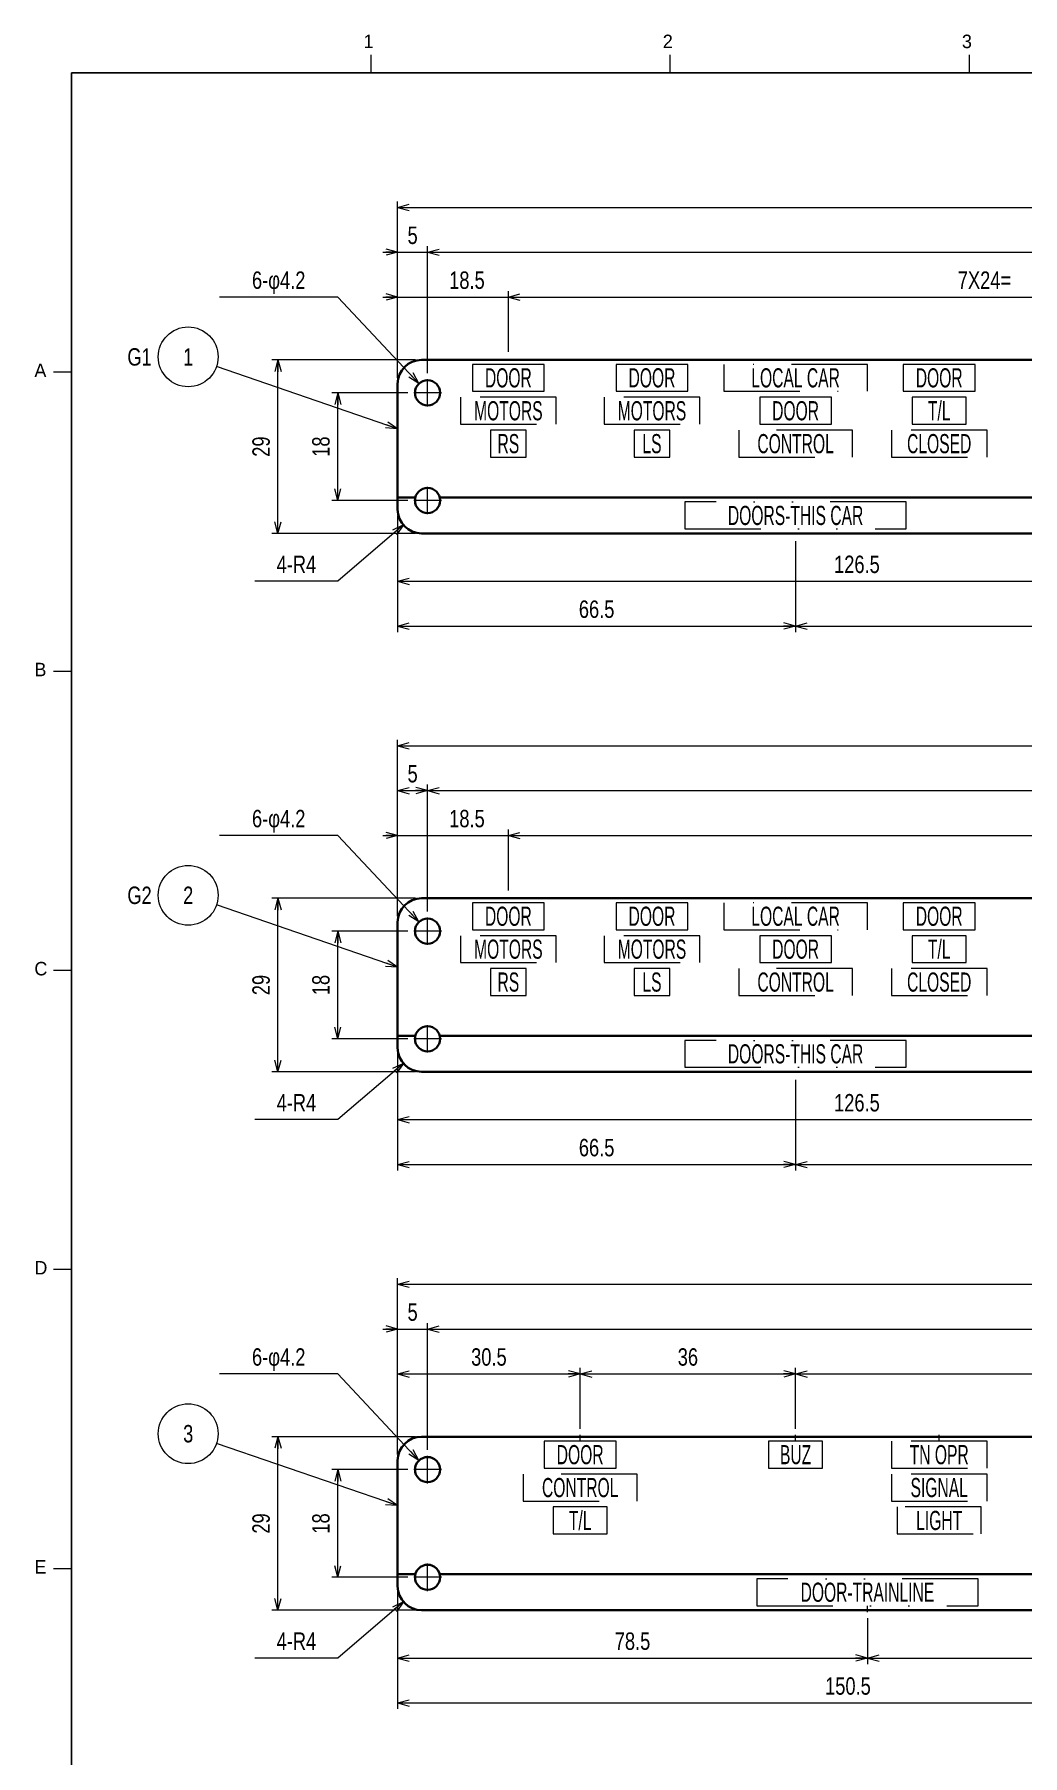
# Model space of a CAD drawing. Header units: millimetres. Extents: x 10 to 832, y 7 to 590.
# Drawn here: x 29.3 to 194.4, y 302.7 to 590.4 of the extents above; entities that cross this region are included whole.
import ezdxf
from ezdxf.enums import TextEntityAlignment as Align

# ---------------------------------------------------------------- set-up
doc = ezdxf.new("R2010")
doc.units = ezdxf.units.MM
doc.linetypes.add('DASHDOT', pattern=[25.3, 12.7, -6.3, 0, -6.3])
doc.linetypes.add('DIVIDE', pattern=[31.6, 12.7, -6.3, 0, -6.3, 0, -6.3])
for name, color, linetype in [('GR1_03', 7, 'Continuous'), ('GR1_08', 7, 'Continuous'), ('GR1_15', 7, 'Continuous'), ('GR1_16', 7, 'Continuous'), ('図面枠B6M', 7, 'Continuous')]:
    doc.layers.add(name, color=color, linetype=linetype)
doc.styles.add('HG丸ｺﾞｼｯｸM-PRO', font='')
doc.styles.get('HG丸ｺﾞｼｯｸM-PRO').set_extended_font_data('HG丸ｺﾞｼｯｸM-PRO')

# ---------------------------------------------------------------- blocks, each defined once
blk = doc.blocks.new('BLKF023')
at = {"layer": '図面枠B6M', "color": 4, "linetype": 'Continuous', "lineweight": 13}
for p, q in [((85.5, 587), (85.5, 584)), ((135.5, 587), (135.5, 584)), ((185.5, 587), (185.5, 584)), ((32.5, 534), (35.5, 534)), ((32.5, 484), (35.5, 484)), ((32.5, 434), (35.5, 434)), ((32.5, 384), (35.5, 384)), ((32.5, 334), (35.5, 334))]:
    blk.add_line(p, q, dxfattribs=at)
at = {"layer": '図面枠B6M', "color": 2, "linetype": 'Continuous', "lineweight": 25}
for q in [(35.5, 15), (831.5, 584)]:
    blk.add_line((35.5, 584), q, dxfattribs=at)
at = {"layer": '図面枠B6M', "color": 4, "linetype": 'Continuous', "lineweight": 13, "style": 'HG丸ｺﾞｼｯｸM-PRO'}
for s, width, p in [('1', 1.003994, (84.29, 587.45)), ('2', 1.003994, (134.3, 587.45)), ('3', 1.003994, (184.29, 587.45)), ('A', 1.002405, (29.29, 532.45)), ('B', 1.004704, (29.29, 482.45)), ('C', 1.001214, (29.29, 432.45)), ('D', 1.002334, (29.29, 382.45)), ('E', 1.001589, (29.29, 332.45))]:
    blk.add_text(s, height=2.25, dxfattribs=dict(at, width=width)).set_placement(p, align=Align.BOTTOM_LEFT)
blk = doc.blocks.new('FXTIP_ARROW_S')
at = {"color": 0, "linetype": 'Continuous', "lineweight": -2}
for q in [(-1, 0), (-0.97, 0.26), (-0.97, -0.26)]:
    blk.add_line((0, 0), q, dxfattribs=at)
blk = doc.blocks.new('FXTIP_ARROW_E')
at = {"color": 0, "linetype": 'Continuous', "lineweight": -2}
for q in [(-1, 0), (-0.97, 0.26), (-0.97, -0.26)]:
    blk.add_line((0, 0), q, dxfattribs=at)
blk = doc.blocks.new('BLKF029')
at = {"layer": 'GR1_03', "color": 4, "linetype": 'DIVIDE', "lineweight": 13}
for p, q in [((126.5, 355.26), (114.5, 355.26)), ((114.5, 355.26), (114.5, 350.76)), ((126.5, 350.76), (126.5, 355.26)), ((114.5, 350.76), (126.5, 350.76))]:
    blk.add_line(p, q, dxfattribs=at)
blk = doc.blocks.new('BLKF030')
at = {"layer": 'GR1_03', "color": 4, "linetype": 'DIVIDE', "lineweight": 13}
for p, q in [((161, 355.26), (152, 355.26)), ((152, 355.26), (152, 350.76)), ((161, 350.76), (161, 355.26)), ((152, 350.76), (161, 350.76))]:
    blk.add_line(p, q, dxfattribs=at)
blk = doc.blocks.new('BLKF036')
at = {"layer": 'GR1_03', "color": 4, "linetype": 'DIVIDE', "lineweight": 13}
for p, q in [((188.5, 355.26), (172.5, 355.26)), ((172.5, 355.26), (172.5, 350.76)), ((188.5, 350.76), (188.5, 355.26)), ((172.5, 350.76), (188.5, 350.76))]:
    blk.add_line(p, q, dxfattribs=at)
blk = doc.blocks.new('BLKF037')
at = {"layer": 'GR1_03', "color": 4, "linetype": 'DIVIDE', "lineweight": 13}
for p, q in [((188.5, 349.76), (172.5, 349.76)), ((172.5, 349.76), (172.5, 345.26)), ((188.5, 345.26), (188.5, 349.76)), ((172.5, 345.26), (188.5, 345.26))]:
    blk.add_line(p, q, dxfattribs=at)
blk = doc.blocks.new('BLKF045')
at = {"layer": 'GR1_03', "color": 4, "linetype": 'DIVIDE', "lineweight": 13}
for p, q in [((187.5, 344.26), (173.5, 344.26)), ((173.5, 344.26), (173.5, 339.76)), ((187.5, 339.76), (187.5, 344.26)), ((173.5, 339.76), (187.5, 339.76))]:
    blk.add_line(p, q, dxfattribs=at)
blk = doc.blocks.new('BLKF046')
at = {"layer": 'GR1_03', "color": 4, "linetype": 'DIVIDE', "lineweight": 13}
for p, q in [((125, 344.26), (116, 344.26)), ((116, 344.26), (116, 339.76)), ((125, 339.76), (125, 344.26)), ((116, 339.76), (125, 339.76))]:
    blk.add_line(p, q, dxfattribs=at)
blk = doc.blocks.new('BLKF047')
at = {"layer": 'GR1_03', "color": 4, "linetype": 'DIVIDE', "lineweight": 13}
for p, q in [((130, 349.76), (111, 349.76)), ((111, 349.76), (111, 345.26)), ((130, 345.26), (130, 349.76)), ((111, 345.26), (130, 345.26))]:
    blk.add_line(p, q, dxfattribs=at)
blk = doc.blocks.new('BLKF065')
at = {"layer": 'GR1_03', "color": 4, "linetype": 'DIVIDE', "lineweight": 13}
for p, q in [((187, 332.26), (150, 332.26)), ((150, 332.26), (150, 327.76)), ((187, 327.76), (187, 332.26)), ((150, 327.76), (187, 327.76))]:
    blk.add_line(p, q, dxfattribs=at)
blk = doc.blocks.new('BLKF179')
at = {"layer": 'GR1_03', "color": 4, "linetype": 'DIVIDE', "lineweight": 13}
for p, q in [((114.5, 445.26), (102.5, 445.26)), ((102.5, 445.26), (102.5, 440.76)), ((114.5, 440.76), (114.5, 445.26)), ((102.5, 440.76), (114.5, 440.76))]:
    blk.add_line(p, q, dxfattribs=at)
blk = doc.blocks.new('BLKF180')
at = {"layer": 'GR1_03', "color": 4, "linetype": 'DIVIDE', "lineweight": 13}
for p, q in [((116.5, 439.76), (100.5, 439.76)), ((100.5, 439.76), (100.5, 435.26)), ((116.5, 435.26), (116.5, 439.76)), ((100.5, 435.26), (116.5, 435.26))]:
    blk.add_line(p, q, dxfattribs=at)
blk = doc.blocks.new('BLKF181')
at = {"layer": 'GR1_03', "color": 4, "linetype": 'DIVIDE', "lineweight": 13}
for p, q in [((111.5, 434.26), (105.5, 434.26)), ((105.5, 434.26), (105.5, 429.76)), ((111.5, 429.76), (111.5, 434.26)), ((105.5, 429.76), (111.5, 429.76))]:
    blk.add_line(p, q, dxfattribs=at)
blk = doc.blocks.new('BLKF182')
at = {"layer": 'GR1_03', "color": 4, "linetype": 'DIVIDE', "lineweight": 13}
for p, q in [((168.5, 445.26), (144.5, 445.26)), ((144.5, 445.26), (144.5, 440.76)), ((168.5, 440.76), (168.5, 445.26)), ((144.5, 440.76), (168.5, 440.76))]:
    blk.add_line(p, q, dxfattribs=at)
blk = doc.blocks.new('BLKF183')
at = {"layer": 'GR1_03', "color": 4, "linetype": 'DIVIDE', "lineweight": 13}
for p, q in [((166, 434.26), (147, 434.26)), ((147, 434.26), (147, 429.76)), ((166, 429.76), (166, 434.26)), ((147, 429.76), (166, 429.76))]:
    blk.add_line(p, q, dxfattribs=at)
blk = doc.blocks.new('BLKF184')
at = {"layer": 'GR1_03', "color": 4, "linetype": 'DIVIDE', "lineweight": 13}
for p, q in [((138.5, 445.26), (126.5, 445.26)), ((126.5, 445.26), (126.5, 440.76)), ((138.5, 440.76), (138.5, 445.26)), ((126.5, 440.76), (138.5, 440.76))]:
    blk.add_line(p, q, dxfattribs=at)
blk = doc.blocks.new('BLKF185')
at = {"layer": 'GR1_03', "color": 4, "linetype": 'DIVIDE', "lineweight": 13}
for p, q in [((162.5, 439.76), (150.5, 439.76)), ((150.5, 439.76), (150.5, 435.26)), ((162.5, 435.26), (162.5, 439.76)), ((150.5, 435.26), (162.5, 435.26))]:
    blk.add_line(p, q, dxfattribs=at)
blk = doc.blocks.new('BLKF186')
at = {"layer": 'GR1_03', "color": 4, "linetype": 'DIVIDE', "lineweight": 13}
for p, q in [((186.5, 445.26), (174.5, 445.26)), ((174.5, 445.26), (174.5, 440.76)), ((186.5, 440.76), (186.5, 445.26)), ((174.5, 440.76), (186.5, 440.76))]:
    blk.add_line(p, q, dxfattribs=at)
blk = doc.blocks.new('BLKF189')
at = {"layer": 'GR1_03', "color": 4, "linetype": 'DIVIDE', "lineweight": 13}
for p, q in [((135.5, 434.26), (129.5, 434.26)), ((129.5, 434.26), (129.5, 429.76)), ((135.5, 429.76), (135.5, 434.26)), ((129.5, 429.76), (135.5, 429.76))]:
    blk.add_line(p, q, dxfattribs=at)
blk = doc.blocks.new('BLKF190')
at = {"layer": 'GR1_03', "color": 4, "linetype": 'DIVIDE', "lineweight": 13}
for p, q in [((140.5, 439.76), (124.5, 439.76)), ((124.5, 439.76), (124.5, 435.26)), ((140.5, 435.26), (140.5, 439.76)), ((124.5, 435.26), (140.5, 435.26))]:
    blk.add_line(p, q, dxfattribs=at)
blk = doc.blocks.new('BLKF191')
at = {"layer": 'GR1_03', "color": 4, "linetype": 'DIVIDE', "lineweight": 13}
for p, q in [((188.5, 434.26), (172.5, 434.26)), ((172.5, 434.26), (172.5, 429.76)), ((188.5, 429.76), (188.5, 434.26)), ((172.5, 429.76), (188.5, 429.76))]:
    blk.add_line(p, q, dxfattribs=at)
blk = doc.blocks.new('BLKF196')
at = {"layer": 'GR1_03', "color": 4, "linetype": 'DIVIDE', "lineweight": 13}
for p, q in [((185, 439.76), (176, 439.76)), ((176, 439.76), (176, 435.26)), ((185, 435.26), (185, 439.76)), ((176, 435.26), (185, 435.26))]:
    blk.add_line(p, q, dxfattribs=at)
blk = doc.blocks.new('BLKF231')
at = {"layer": 'GR1_03', "color": 4, "linetype": 'DIVIDE', "lineweight": 13}
for p, q in [((175, 422.26), (138, 422.26)), ((138, 422.26), (138, 417.76)), ((175, 417.76), (175, 422.26)), ((138, 417.76), (175, 417.76))]:
    blk.add_line(p, q, dxfattribs=at)
blk = doc.blocks.new('BLKF237')
at = {"layer": 'GR1_03', "color": 4, "linetype": 'DIVIDE', "lineweight": 13}
for p, q in [((114.5, 535.26), (102.5, 535.26)), ((102.5, 535.26), (102.5, 530.76)), ((114.5, 530.76), (114.5, 535.26)), ((102.5, 530.76), (114.5, 530.76))]:
    blk.add_line(p, q, dxfattribs=at)
blk = doc.blocks.new('BLKF238')
at = {"layer": 'GR1_03', "color": 4, "linetype": 'DIVIDE', "lineweight": 13}
for p, q in [((116.5, 529.76), (100.5, 529.76)), ((100.5, 529.76), (100.5, 525.26)), ((116.5, 525.26), (116.5, 529.76)), ((100.5, 525.26), (116.5, 525.26))]:
    blk.add_line(p, q, dxfattribs=at)
blk = doc.blocks.new('BLKF239')
at = {"layer": 'GR1_03', "color": 4, "linetype": 'DIVIDE', "lineweight": 13}
for p, q in [((111.5, 524.26), (105.5, 524.26)), ((105.5, 524.26), (105.5, 519.76)), ((111.5, 519.76), (111.5, 524.26)), ((105.5, 519.76), (111.5, 519.76))]:
    blk.add_line(p, q, dxfattribs=at)
blk = doc.blocks.new('BLKF240')
at = {"layer": 'GR1_03', "color": 4, "linetype": 'DIVIDE', "lineweight": 13}
for p, q in [((168.5, 535.26), (144.5, 535.26)), ((144.5, 535.26), (144.5, 530.76)), ((168.5, 530.76), (168.5, 535.26)), ((144.5, 530.76), (168.5, 530.76))]:
    blk.add_line(p, q, dxfattribs=at)
blk = doc.blocks.new('BLKF241')
at = {"layer": 'GR1_03', "color": 4, "linetype": 'DIVIDE', "lineweight": 13}
for p, q in [((166, 524.26), (147, 524.26)), ((147, 524.26), (147, 519.76)), ((166, 519.76), (166, 524.26)), ((147, 519.76), (166, 519.76))]:
    blk.add_line(p, q, dxfattribs=at)
blk = doc.blocks.new('BLKF242')
at = {"layer": 'GR1_03', "color": 4, "linetype": 'DIVIDE', "lineweight": 13}
for p, q in [((138.5, 535.26), (126.5, 535.26)), ((126.5, 535.26), (126.5, 530.76)), ((138.5, 530.76), (138.5, 535.26)), ((126.5, 530.76), (138.5, 530.76))]:
    blk.add_line(p, q, dxfattribs=at)
blk = doc.blocks.new('BLKF243')
at = {"layer": 'GR1_03', "color": 4, "linetype": 'DIVIDE', "lineweight": 13}
for p, q in [((162.5, 529.76), (150.5, 529.76)), ((150.5, 529.76), (150.5, 525.26)), ((162.5, 525.26), (162.5, 529.76)), ((150.5, 525.26), (162.5, 525.26))]:
    blk.add_line(p, q, dxfattribs=at)
blk = doc.blocks.new('BLKF244')
at = {"layer": 'GR1_03', "color": 4, "linetype": 'DIVIDE', "lineweight": 13}
for p, q in [((186.5, 535.26), (174.5, 535.26)), ((174.5, 535.26), (174.5, 530.76)), ((186.5, 530.76), (186.5, 535.26)), ((174.5, 530.76), (186.5, 530.76))]:
    blk.add_line(p, q, dxfattribs=at)
blk = doc.blocks.new('BLKF246')
at = {"layer": 'GR1_03', "color": 4, "linetype": 'DIVIDE', "lineweight": 13}
for p, q in [((135.5, 524.26), (129.5, 524.26)), ((129.5, 524.26), (129.5, 519.76)), ((135.5, 519.76), (135.5, 524.26)), ((129.5, 519.76), (135.5, 519.76))]:
    blk.add_line(p, q, dxfattribs=at)
blk = doc.blocks.new('BLKF247')
at = {"layer": 'GR1_03', "color": 4, "linetype": 'DIVIDE', "lineweight": 13}
for p, q in [((140.5, 529.76), (124.5, 529.76)), ((124.5, 529.76), (124.5, 525.26)), ((140.5, 525.26), (140.5, 529.76)), ((124.5, 525.26), (140.5, 525.26))]:
    blk.add_line(p, q, dxfattribs=at)
blk = doc.blocks.new('BLKF248')
at = {"layer": 'GR1_03', "color": 4, "linetype": 'DIVIDE', "lineweight": 13}
for p, q in [((188.5, 524.26), (172.5, 524.26)), ((172.5, 524.26), (172.5, 519.76)), ((188.5, 519.76), (188.5, 524.26)), ((172.5, 519.76), (188.5, 519.76))]:
    blk.add_line(p, q, dxfattribs=at)
blk = doc.blocks.new('BLKF253')
at = {"layer": 'GR1_03', "color": 4, "linetype": 'DIVIDE', "lineweight": 13}
for p, q in [((185, 529.76), (176, 529.76)), ((176, 529.76), (176, 525.26)), ((185, 525.26), (185, 529.76)), ((176, 525.26), (185, 525.26))]:
    blk.add_line(p, q, dxfattribs=at)
blk = doc.blocks.new('BLKF281')
at = {"layer": 'GR1_03', "color": 4, "linetype": 'DIVIDE', "lineweight": 13}
for p, q in [((175, 512.26), (138, 512.26)), ((138, 512.26), (138, 507.76)), ((175, 507.76), (175, 512.26)), ((138, 507.76), (175, 507.76))]:
    blk.add_line(p, q, dxfattribs=at)
blk = doc.blocks.new('BLKF304')
at = {"layer": 'GR1_08', "color": 3, "linetype": 'Continuous', "lineweight": 35}
for p, q in [((94, 536.01), (559, 536.01)), ((90, 532.01), (90, 511.01)), ((90, 513.01), (92.96, 513.01)), ((97.04, 513.01), (334.46, 513.01)), ((94, 507.01), (559, 507.01))]:
    blk.add_line(p, q, dxfattribs=at)
for centre in [(95, 530.51), (95, 512.51)]:
    blk.add_circle(centre, 2.1, dxfattribs=at)
for centre, start, end in [((94, 532.01), 90, 180), ((94, 511.01), 180, 270)]:
    blk.add_arc(centre, 4, start, end, dxfattribs=at)
blk = doc.blocks.new('BLKF303')
at = {"layer": 'GR1_08', "color": 3, "linetype": 'Continuous', "lineweight": 35}
blk.add_blockref('BLKF304', (0, 0), dxfattribs=at)
blk = doc.blocks.new('BLKF306')
at = {"layer": 'GR1_08', "color": 3, "linetype": 'Continuous', "lineweight": 35}
for p, q in [((94, 446.01), (559, 446.01)), ((90, 442.01), (90, 421.01)), ((90, 423.01), (92.96, 423.01)), ((97.04, 423.01), (334.46, 423.01)), ((94, 417.01), (559, 417.01))]:
    blk.add_line(p, q, dxfattribs=at)
for centre in [(95, 440.51), (95, 422.51)]:
    blk.add_circle(centre, 2.1, dxfattribs=at)
for centre, start, end in [((94, 442.01), 90, 180), ((94, 421.01), 180, 270)]:
    blk.add_arc(centre, 4, start, end, dxfattribs=at)
blk = doc.blocks.new('BLKF305')
at = {"layer": 'GR1_08', "color": 3, "linetype": 'Continuous', "lineweight": 35}
blk.add_blockref('BLKF306', (0, 0), dxfattribs=at)
blk = doc.blocks.new('BLKF308')
at = {"layer": 'GR1_08', "color": 3, "linetype": 'Continuous', "lineweight": 35}
for p, q in [((94, 356.01), (559, 356.01)), ((90, 352.01), (90, 331.01)), ((90, 333.01), (92.96, 333.01)), ((97.04, 333.01), (334.46, 333.01)), ((94, 327.01), (559, 327.01))]:
    blk.add_line(p, q, dxfattribs=at)
for centre in [(95, 350.51), (95, 332.51)]:
    blk.add_circle(centre, 2.1, dxfattribs=at)
for centre, start, end in [((94, 352.01), 90, 180), ((94, 331.01), 180, 270)]:
    blk.add_arc(centre, 4, start, end, dxfattribs=at)
blk = doc.blocks.new('BLKF307')
at = {"layer": 'GR1_08', "color": 3, "linetype": 'Continuous', "lineweight": 35}
blk.add_blockref('BLKF308', (0, 0), dxfattribs=at)

msp = doc.modelspace()

# ---------------------------------------------------------------- linework, layer by layer
at = {"layer": 'GR1_08', "color": 4, "linetype": 'DASHDOT', "lineweight": 13}
for p, q in [((95, 528.21), (95, 532.81)), ((97.3, 530.51), (92.7, 530.51)), ((97.3, 512.51), (92.7, 512.51)), ((95, 510.21), (95, 514.81)), ((97.3, 440.51), (92.7, 440.51)), ((95, 438.21), (95, 442.81)), ((95, 420.21), (95, 424.81)), ((97.3, 422.51), (92.7, 422.51)), ((120.5, 355.26), (120.5, 356.34)), ((156.5, 355.26), (156.5, 356.34)), ((180.5, 355.26), (180.5, 356.34)), ((95, 348.21), (95, 352.81)), ((97.3, 350.51), (92.7, 350.51)), ((95, 330.21), (95, 334.81)), ((97.3, 332.51), (92.7, 332.51)), ((168.5, 326.69), (168.5, 327.76))]:
    msp.add_line(p, q, dxfattribs=at)
at = {"layer": 'GR1_15', "color": 4, "linetype": 'Continuous', "lineweight": 13}
for p, q in [((90, 524.49), (59.73, 534.89)), ((90, 434.49), (59.73, 444.89)), ((90, 344.49), (59.73, 354.89))]:
    msp.add_line(p, q, dxfattribs=at)
for centre in [(55, 536.51), (55, 446.51), (55, 356.51)]:
    msp.add_circle(centre, 5, dxfattribs=at)
at = {"layer": 'GR1_16', "color": 4, "linetype": 'Continuous', "lineweight": 13}
for p, q in [((90, 533.01), (90, 562.51)), ((90, 561.51), (563, 561.51)), ((87.5, 554.01), (90, 554.01)), ((90, 533.01), (90, 555.01)), ((90, 554.01), (95, 554.01)), ((95, 533.81), (95, 555.01)), ((95, 554.01), (336.5, 554.01)), ((90, 533.01), (90, 547.51)), ((108.5, 537.34), (108.5, 547.51)), ((80, 546.51), (60.24, 546.51)), ((93.56, 532.05), (80, 546.51)), ((87.5, 546.51), (90, 546.51)), ((90, 546.51), (108.5, 546.51)), ((108.5, 546.51), (276.5, 546.51)), ((93, 536.01), (69, 536.01)), ((70, 507.01), (70, 536.01)), ((91.7, 530.51), (79, 530.51)), ((80, 512.51), (80, 530.51)), ((91.7, 512.51), (79, 512.51)), ((90, 510.01), (90, 490.51)), ((90, 510.01), (90, 498.01)), ((93, 507.01), (69, 507.01)), ((90.96, 508.41), (80, 499.01)), ((156.5, 505.69), (156.5, 490.51)), ((80, 499.01), (66.16, 499.01)), ((90, 499.01), (216.5, 499.01)), ((90, 491.51), (156.5, 491.51)), ((156.5, 491.51), (384.5, 491.51)), ((90, 443.01), (90, 472.51)), ((90, 471.51), (563, 471.51)), ((90, 443.01), (90, 465.01)), ((90, 464.01), (95, 464.01)), ((95, 443.81), (95, 465.01)), ((95, 464.01), (336.5, 464.01)), ((90, 443.01), (90, 457.51)), ((108.5, 447.34), (108.5, 457.51)), ((80, 456.51), (60.24, 456.51)), ((93.56, 442.05), (80, 456.51)), ((87.5, 456.51), (90, 456.51)), ((90, 456.51), (108.5, 456.51)), ((108.5, 456.51), (540.5, 456.51)), ((93, 446.01), (69, 446.01)), ((70, 417.01), (70, 446.01)), ((91.7, 440.51), (79, 440.51)), ((80, 422.51), (80, 440.51)), ((91.7, 422.51), (79, 422.51)), ((90.96, 418.41), (80, 409.01)), ((90, 420.01), (90, 400.51)), ((90, 420.01), (90, 408.01)), ((93, 417.01), (69, 417.01)), ((156.5, 415.69), (156.5, 400.51)), ((80, 409.01), (66.16, 409.01)), ((90, 409.01), (216.5, 409.01)), ((90, 401.51), (156.5, 401.51)), ((156.5, 401.51), (384.5, 401.51)), ((90, 353.01), (90, 382.51)), ((90, 381.51), (563, 381.51)), ((90, 353.01), (90, 375.01)), ((95, 353.81), (95, 375.01)), ((87.5, 374.01), (90, 374.01)), ((90, 374.01), (95, 374.01)), ((95, 374.01), (336.5, 374.01)), ((80, 366.51), (60.24, 366.51)), ((93.56, 352.05), (80, 366.51)), ((90, 353.01), (90, 367.51)), ((90, 366.51), (120.5, 366.51)), ((120.5, 357.34), (120.5, 367.51)), ((120.5, 366.51), (156.5, 366.51)), ((156.5, 357.34), (156.5, 367.51)), ((156.5, 366.51), (492.5, 366.51)), ((93, 356.01), (69, 356.01)), ((70, 327.01), (70, 356.01)), ((91.7, 350.51), (79, 350.51)), ((80, 332.51), (80, 350.51)), ((91.7, 332.51), (79, 332.51)), ((90.96, 328.41), (80, 319.01)), ((90, 330.01), (90, 310.51)), ((90, 330.01), (90, 318.01)), ((93, 327.01), (69, 327.01)), ((168.5, 325.69), (168.5, 318.01)), ((80, 319.01), (66.16, 319.01)), ((90, 319.01), (168.5, 319.01)), ((168.5, 319.01), (288.5, 319.01)), ((90, 311.51), (240.5, 311.51))]:
    msp.add_line(p, q, dxfattribs=at)

# ---------------------------------------------------------------- block references
at = {"layer": 'GR1_03', "color": 4, "linetype": 'DIVIDE', "lineweight": 13}
for name in ['BLKF237', 'BLKF242', 'BLKF240', 'BLKF244', 'BLKF238', 'BLKF247', 'BLKF243', 'BLKF253', 'BLKF239', 'BLKF246', 'BLKF241', 'BLKF248', 'BLKF281', 'BLKF179', 'BLKF184', 'BLKF182', 'BLKF186', 'BLKF180', 'BLKF190', 'BLKF185', 'BLKF196', 'BLKF181', 'BLKF189', 'BLKF183', 'BLKF191', 'BLKF231', 'BLKF029', 'BLKF030', 'BLKF036', 'BLKF047', 'BLKF037', 'BLKF046', 'BLKF045', 'BLKF065']:
    msp.add_blockref(name, (0, 0), dxfattribs=at)
at = {"layer": 'GR1_08', "color": 3, "linetype": 'Continuous', "lineweight": 35}
for name in ['BLKF303', 'BLKF305', 'BLKF307']:
    msp.add_blockref(name, (0, 0), dxfattribs=at)
at = {"layer": 'GR1_15', "color": 4, "linetype": 'Continuous', "lineweight": 13, "xscale": 2, "yscale": 2, "rotation": 341.041296716666}
for p in [(90, 524.49), (90, 434.49), (90, 344.49)]:
    msp.add_blockref('FXTIP_ARROW_S', p, dxfattribs=at)
at = {"layer": 'GR1_16', "color": 4, "linetype": 'Continuous', "lineweight": 13, "xscale": 2, "yscale": 2}
for name, p, rotation in [('FXTIP_ARROW_S', (90, 561.51), 180), ('FXTIP_ARROW_E', (90, 554.01), 360), ('FXTIP_ARROW_S', (95, 554.01), 180), ('FXTIP_ARROW_E', (90, 546.51), 360), ('FXTIP_ARROW_S', (108.5, 546.51), 180), ('FXTIP_ARROW_E', (70, 536.01), 90), ('FXTIP_ARROW_S', (93.56, 532.05), 313.1523897340053), ('FXTIP_ARROW_E', (80, 530.51), 90), ('FXTIP_ARROW_S', (80, 512.51), 270), ('FXTIP_ARROW_S', (70, 507.01), 270), ('FXTIP_ARROW_S', (90.96, 508.41), 40.60129464500442), ('FXTIP_ARROW_S', (90, 499.01), 180), ('FXTIP_ARROW_S', (90, 491.51), 180), ('FXTIP_ARROW_E', (156.5, 491.51), 360), ('FXTIP_ARROW_S', (156.5, 491.51), 180), ('FXTIP_ARROW_S', (90, 471.51), 180), ('FXTIP_ARROW_S', (90, 464.01), 180), ('FXTIP_ARROW_E', (95, 464.01), 360), ('FXTIP_ARROW_S', (95, 464.01), 180), ('FXTIP_ARROW_E', (90, 456.51), 360), ('FXTIP_ARROW_S', (108.5, 456.51), 180), ('FXTIP_ARROW_E', (70, 446.01), 90), ('FXTIP_ARROW_S', (93.56, 442.05), 313.1523897340053), ('FXTIP_ARROW_E', (80, 440.51), 90), ('FXTIP_ARROW_S', (80, 422.51), 270), ('FXTIP_ARROW_S', (70, 417.01), 270), ('FXTIP_ARROW_S', (90.96, 418.41), 40.60129464500442), ('FXTIP_ARROW_S', (90, 409.01), 180), ('FXTIP_ARROW_S', (90, 401.51), 180), ('FXTIP_ARROW_E', (156.5, 401.51), 360), ('FXTIP_ARROW_S', (156.5, 401.51), 180), ('FXTIP_ARROW_S', (90, 381.51), 180), ('FXTIP_ARROW_E', (90, 374.01), 360), ('FXTIP_ARROW_S', (95, 374.01), 180), ('FXTIP_ARROW_S', (90, 366.51), 180), ('FXTIP_ARROW_E', (120.5, 366.51), 360), ('FXTIP_ARROW_S', (120.5, 366.51), 180), ('FXTIP_ARROW_E', (156.5, 366.51), 360), ('FXTIP_ARROW_S', (156.5, 366.51), 180), ('FXTIP_ARROW_E', (70, 356.01), 90), ('FXTIP_ARROW_S', (93.56, 352.05), 313.1523897340053), ('FXTIP_ARROW_E', (80, 350.51), 90), ('FXTIP_ARROW_S', (80, 332.51), 270), ('FXTIP_ARROW_S', (70, 327.01), 270), ('FXTIP_ARROW_S', (90.96, 328.41), 40.60129464500442), ('FXTIP_ARROW_S', (90, 319.01), 180), ('FXTIP_ARROW_E', (168.5, 319.01), 360), ('FXTIP_ARROW_S', (168.5, 319.01), 180), ('FXTIP_ARROW_S', (90, 311.51), 180)]:
    msp.add_blockref(name, p, dxfattribs=dict(at, rotation=rotation))
at = {"layer": '図面枠B6M', "color": 4, "linetype": 'Continuous', "lineweight": 13}
msp.add_blockref('BLKF023', (0, 0), dxfattribs=at)

# ---------------------------------------------------------------- texts
at = {"layer": 'GR1_08', "color": 3, "linetype": 'Continuous', "lineweight": 35, "style": 'HG丸ｺﾞｼｯｸM-PRO'}
for s, width, p in [('DOOR', 0.60989, (108.5, 533.01)), ('DOOR', 0.60989, (132.5, 533.01)), ('LOCAL CAR', 0.610005, (156.5, 533.01)), ('DOOR', 0.60989, (180.5, 533.01)), ('MOTORS', 0.609867, (108.5, 527.51)), ('MOTORS', 0.609867, (132.5, 527.51)), ('DOOR', 0.60989, (156.5, 527.51)), ('T/L', 0.611238, (180.5, 527.51)), ('RS', 0.610797, (108.5, 522.01)), ('LS', 0.611972, (132.5, 522.01)), ('CONTROL', 0.610162, (156.5, 522.01)), ('CLOSED', 0.610702, (180.5, 522.01)), ('DOORS-THIS CAR', 0.610235, (156.5, 510.01)), ('DOOR', 0.60989, (108.5, 443.01)), ('DOOR', 0.60989, (132.5, 443.01)), ('LOCAL CAR', 0.610005, (156.5, 443.01)), ('DOOR', 0.60989, (180.5, 443.01)), ('MOTORS', 0.609867, (108.5, 437.51)), ('MOTORS', 0.609867, (132.5, 437.51)), ('DOOR', 0.60989, (156.5, 437.51)), ('T/L', 0.611238, (180.5, 437.51)), ('RS', 0.610797, (108.5, 432.01)), ('LS', 0.611972, (132.5, 432.01)), ('CONTROL', 0.610162, (156.5, 432.01)), ('CLOSED', 0.610702, (180.5, 432.01)), ('DOORS-THIS CAR', 0.610235, (156.5, 420.01)), ('DOOR', 0.60989, (120.5, 353.01)), ('BUZ', 0.611169, (156.5, 353.01)), ('TN OPR', 0.610418, (180.5, 353.01)), ('CONTROL', 0.610162, (120.5, 347.51)), ('SIGNAL', 0.610581, (180.5, 347.51)), ('T/L', 0.611238, (120.5, 342.01)), ('LIGHT', 0.610954, (180.5, 342.01)), ('DOOR-TRAINLINE', 0.609828, (168.5, 330.01))]:
    msp.add_text(s, height=3.2, dxfattribs=dict(at, width=width)).set_placement(p, align=Align.MIDDLE_CENTER)
at = {"layer": 'GR1_15', "color": 123, "linetype": 'Continuous', "lineweight": 35, "style": 'HG丸ｺﾞｼｯｸM-PRO', "width": 0.783931}
for s, p in [('G1', (48.9, 536.51)), ('G2', (48.9, 446.51))]:
    msp.add_text(s, height=2.909, dxfattribs=at).set_placement(p, align=Align.MIDDLE_RIGHT)
at = {"layer": 'GR1_15', "color": 3, "linetype": 'Continuous', "lineweight": 35, "style": 'HG丸ｺﾞｼｯｸM-PRO', "width": 0.784542}
for s, p in [('1', (55, 536.51)), ('2', (55, 446.51)), ('3', (55, 356.51))]:
    msp.add_text(s, height=2.91, rotation=0, dxfattribs=at).set_placement(p, align=Align.MIDDLE_CENTER)
at = {"layer": 'GR1_16', "color": 3, "linetype": 'Continuous', "lineweight": 35, "style": 'HG丸ｺﾞｼｯｸM-PRO'}
for s, height, rotation, width, p in [('5', 2.91, 0, 0.784542, (92.5, 554.51)), ('18.5', 2.909, 0, 0.784749, (101.58, 547.01)), ('7X24=', 2.909, 0, 0.78375, (188.06, 547.01)), ('29', 2.909, 90, 0.784542, (69.5, 521.51)), ('18', 2.909, 90, 0.784542, (79.5, 521.51)), ('126.5', 2.909, 0, 0.7847, (166.75, 499.51)), ('66.5', 2.909, 0, 0.784749, (123.25, 492.01)), ('5', 2.91, 0, 0.784542, (92.5, 464.51)), ('18.5', 2.909, 0, 0.784749, (101.58, 457.01)), ('29', 2.909, 90, 0.784542, (69.5, 431.51)), ('18', 2.909, 90, 0.784542, (79.5, 431.51)), ('126.5', 2.909, 0, 0.7847, (166.75, 409.51)), ('66.5', 2.909, 0, 0.784749, (123.25, 402.01)), ('5', 2.91, 0, 0.784542, (92.5, 374.51)), ('30.5', 2.909, 0, 0.784749, (105.25, 367.01)), ('36', 2.909, 0, 0.784542, (138.5, 367.01)), ('29', 2.909, 90, 0.784542, (69.5, 341.51)), ('18', 2.909, 90, 0.784542, (79.5, 341.51)), ('78.5', 2.909, 0, 0.784749, (129.25, 319.51)), ('150.5', 2.909, 0, 0.7847, (165.25, 312.01))]:
    msp.add_text(s, height=height, rotation=rotation, dxfattribs=dict(at, width=width)).set_placement(p, align=Align.BOTTOM_CENTER)
for s, width, p in [('6-φ4.2', 0.783565, (70.12, 547.01)), ('4-R4', 0.783129, (73.08, 499.51)), ('6-φ4.2', 0.783565, (70.12, 457.01)), ('4-R4', 0.783129, (73.08, 409.51)), ('6-φ4.2', 0.783565, (70.12, 367.01)), ('4-R4', 0.783129, (73.08, 319.51))]:
    msp.add_text(s, height=2.909, dxfattribs=dict(at, width=width)).set_placement(p, align=Align.BOTTOM_CENTER)

doc.saveas('drawing.dxf')
